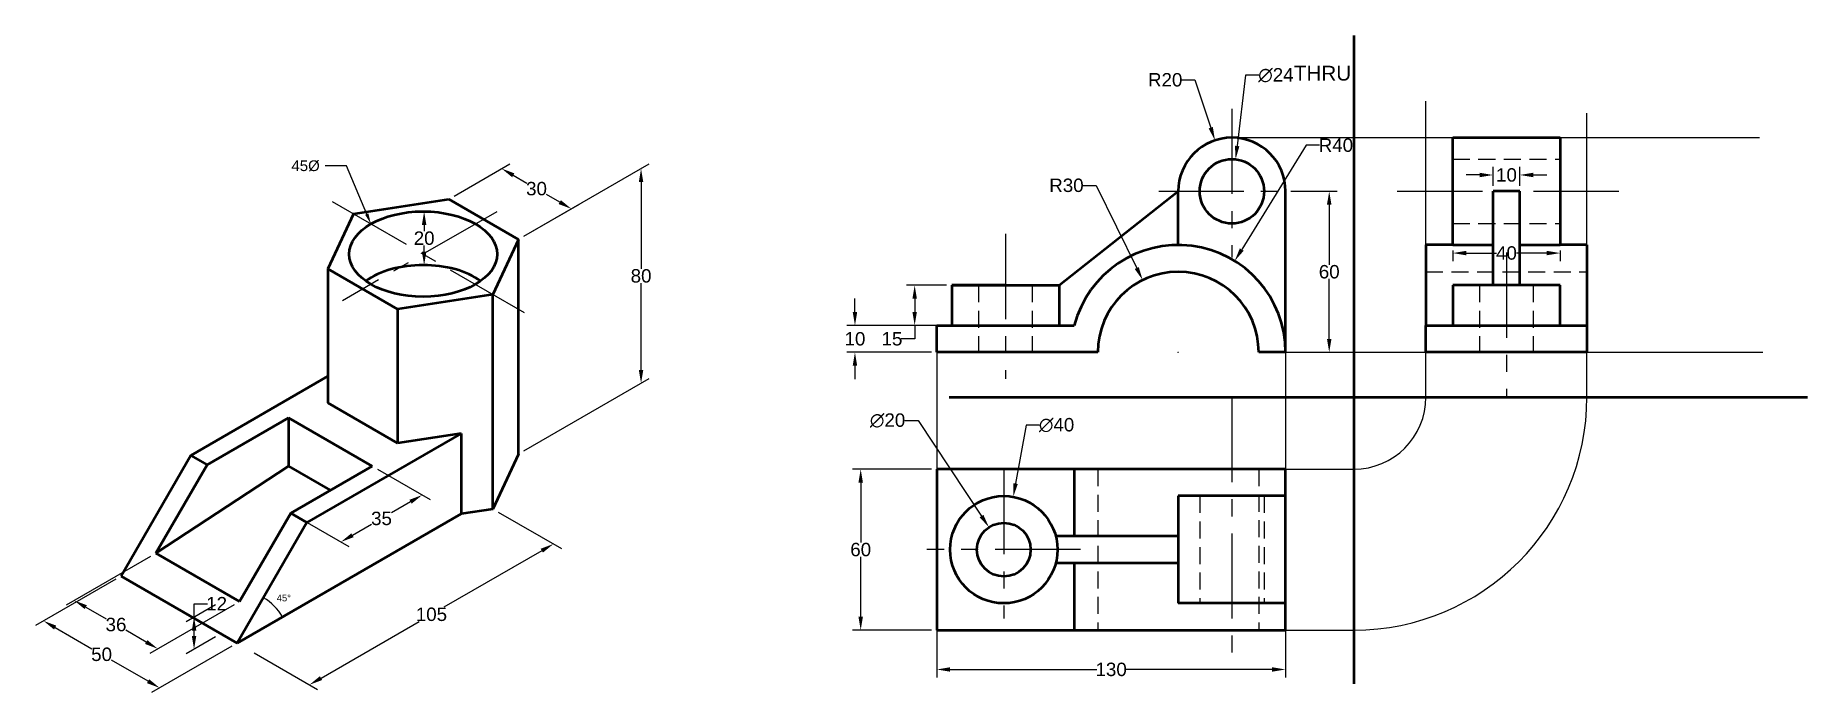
# Model space of a CAD drawing. Header units: millimetres. Extents: x 99 to 760, y 217 to 462.
import ezdxf
from ezdxf import colors
from ezdxf.entities.mleader import LeaderData, LeaderLine
from ezdxf.math import Vec2, Vec3

# ---------------------------------------------------------------- set-up
doc = ezdxf.new("R2010")
doc.units = ezdxf.units.MM
doc.linetypes.add('CENTER', pattern=[50.8, 31.75, -6.35, 6.35, -6.35])
doc.linetypes.add('HIDDEN', pattern=[9.525, 6.35, -3.175])
for name, color, linetype in [('CENTRE', 8, 'CENTER'), ('DIM', 12, 'Continuous'), ('HIDDEN', 101, 'HIDDEN'), ('PROJECTIN', 51, 'Continuous')]:
    doc.layers.add(name, color=color, linetype=linetype)
doc.layers.add('OBJECT', color=250, linetype='Continuous', lineweight=50)
doc.styles.get("Standard").update_dxf_attribs({"font": 'arial.ttf'})
doc.dimstyles.new('kunal', dxfattribs={"dimtxt": 5, "dimasz": 5, "dimexe": 3, "dimexo": 2, "dimgap": 0.09, "dimtad": 0, "dimtih": 1, "dimtoh": 1, "dimdec": 0, "dimzin": 0, "dimdsep": 46, "dimtxsty": 'Standard', "dimcen": 0.09, "dimadec": 0, "dimazin": 0, "dimtfac": 1, "dimtdec": 0, "dimtofl": 0, "dimtmove": 0, "dimatfit": 3, "dimfxl": 1, "dimtolj": 1, "dimtzin": 0, "dimarcsym": 0})

# ---------------------------------------------------------------- blocks, each defined once
blk = doc.blocks.new('*D2')
at = {"layer": 'Defpoints', "color": 0, "transparency": 16777216}
for p in [(652.34, 409.59), (642.34, 403.51), (652.34, 403.51)]:
    blk.add_point(p, dxfattribs=at)
at = {"layer": 'DIM', "color": 0, "lineweight": -2, "transparency": 16777216}
for p, q in [((637.34, 409.59), (632.34, 409.59)), ((642.34, 405.51), (642.34, 412.59)), ((652.34, 405.51), (652.34, 412.59)), ((657.34, 409.59), (662.34, 409.59))]:
    blk.add_line(p, q, dxfattribs=at)
at = {"layer": 'DIM', "color": 0, "transparency": 16777216}
for points in [[(637.34, 410.43), (637.34, 408.76), (642.34, 409.59)], [(657.34, 410.43), (657.34, 408.76), (652.34, 409.59)]]:
    blk.add_solid(points, dxfattribs=at)
at = {"layer": 'DIM', "color": 0, "transparency": 16777216, "insert": (647.34, 409.59), "char_height": 5, "attachment_point": 5}
blk.add_mtext('\\A1;10', dxfattribs=at)
blk = doc.blocks.new('*D3')
at = {"layer": 'Defpoints', "color": 0, "transparency": 16777216}
for p in [(565.04, 403.51), (565.04, 343.51), (581.3, 343.51)]:
    blk.add_point(p, dxfattribs=at)
at = {"layer": 'DIM', "color": 0, "lineweight": -2, "transparency": 16777216}
for p, q in [((567.04, 403.51), (584.3, 403.51)), ((581.3, 398.51), (581.3, 376.15)), ((581.3, 348.51), (581.3, 370.87)), ((567.04, 343.51), (584.3, 343.51))]:
    blk.add_line(p, q, dxfattribs=at)
at = {"layer": 'DIM', "color": 0, "transparency": 16777216}
for points in [[(580.46, 398.51), (582.13, 398.51), (581.3, 403.51)], [(580.46, 348.51), (582.13, 348.51), (581.3, 343.51)]]:
    blk.add_solid(points, dxfattribs=at)
at = {"layer": 'DIM', "color": 0, "transparency": 16777216, "insert": (581.3, 373.51), "char_height": 5, "attachment_point": 5}
blk.add_mtext('\\A1;60', dxfattribs=at)
blk = doc.blocks.new('*D4')
at = {"layer": 'Defpoints', "color": 0, "transparency": 16777216}
for p in [(440.67, 368.51), (426.83, 353.51), (440.67, 353.51)]:
    blk.add_point(p, dxfattribs=at)
at = {"layer": 'DIM', "color": 0, "lineweight": -2, "transparency": 16777216}
for p, q in [((438.67, 368.51), (423.83, 368.51)), ((426.83, 363.51), (426.83, 358.51)), ((438.67, 353.51), (423.83, 353.51)), ((426.83, 353.51), (426.83, 348.51)), ((426.83, 348.51), (421.83, 348.51))]:
    blk.add_line(p, q, dxfattribs=at)
at = {"layer": 'DIM', "color": 0, "transparency": 16777216}
for points in [[(426, 363.51), (427.66, 363.51), (426.83, 368.51)], [(426, 358.51), (427.66, 358.51), (426.83, 353.51)]]:
    blk.add_solid(points, dxfattribs=at)
at = {"layer": 'DIM', "color": 0, "transparency": 16777216, "insert": (418.37, 348.51), "char_height": 5, "attachment_point": 5}
blk.add_mtext('\\A1;15', dxfattribs=at)
blk = doc.blocks.new('*D5')
at = {"layer": 'Defpoints', "color": 0, "transparency": 16777216}
for p in [(404.58, 353.51), (435.04, 353.51), (435.04, 343.51)]:
    blk.add_point(p, dxfattribs=at)
at = {"layer": 'DIM', "color": 0, "lineweight": -2, "transparency": 16777216}
for p, q in [((404.58, 358.51), (404.58, 363.51)), ((433.04, 353.51), (401.58, 353.51)), ((433.04, 343.51), (401.58, 343.51)), ((404.58, 338.51), (404.58, 333.51))]:
    blk.add_line(p, q, dxfattribs=at)
at = {"layer": 'DIM', "color": 0, "transparency": 16777216}
for points in [[(403.74, 358.51), (405.41, 358.51), (404.58, 353.51)], [(403.74, 338.51), (405.41, 338.51), (404.58, 343.51)]]:
    blk.add_solid(points, dxfattribs=at)
at = {"layer": 'DIM', "color": 0, "transparency": 16777216, "insert": (404.58, 348.51), "char_height": 5, "attachment_point": 5}
blk.add_mtext('\\A1;10', dxfattribs=at)
blk = doc.blocks.new('*D6')
at = {"layer": 'Defpoints', "color": 0, "transparency": 16777216}
for p in [(435.04, 299.96), (406.72, 239.96), (435.04, 239.96)]:
    blk.add_point(p, dxfattribs=at)
at = {"layer": 'DIM', "color": 0, "lineweight": -2, "transparency": 16777216}
for p, q in [((433.04, 299.96), (403.72, 299.96)), ((406.72, 294.96), (406.72, 272.6)), ((406.72, 244.96), (406.72, 267.31)), ((433.04, 239.96), (403.72, 239.96))]:
    blk.add_line(p, q, dxfattribs=at)
at = {"layer": 'DIM', "color": 0, "transparency": 16777216}
for points in [[(405.88, 294.96), (407.55, 294.96), (406.72, 299.96)], [(405.88, 244.96), (407.55, 244.96), (406.72, 239.96)]]:
    blk.add_solid(points, dxfattribs=at)
at = {"layer": 'DIM', "color": 0, "transparency": 16777216, "insert": (406.72, 269.96), "char_height": 5, "attachment_point": 5}
blk.add_mtext('\\A1;60', dxfattribs=at)
blk = doc.blocks.new('*D7')
at = {"layer": 'Defpoints', "color": 0, "transparency": 16777216}
for p in [(435.04, 239.96), (565.04, 239.96), (435.04, 225.29)]:
    blk.add_point(p, dxfattribs=at)
at = {"layer": 'DIM', "color": 0, "lineweight": -2, "transparency": 16777216}
for p, q in [((435.04, 237.96), (435.04, 222.29)), ((565.04, 237.96), (565.04, 222.29)), ((440.04, 225.29), (494.67, 225.29)), ((560.04, 225.29), (505.41, 225.29))]:
    blk.add_line(p, q, dxfattribs=at)
at = {"layer": 'DIM', "color": 0, "transparency": 16777216}
for points in [[(440.04, 226.12), (440.04, 224.46), (435.04, 225.29)], [(560.04, 226.12), (560.04, 224.46), (565.04, 225.29)]]:
    blk.add_solid(points, dxfattribs=at)
at = {"layer": 'DIM', "color": 0, "transparency": 16777216, "insert": (500.04, 225.29), "char_height": 5, "attachment_point": 5}
blk.add_mtext('\\A1;130', dxfattribs=at)
blk = doc.blocks.new('*D8')
at = {"layer": 'Defpoints', "color": 0, "transparency": 16777216}
for p in [(627.34, 383.51), (667.34, 383.51), (667.34, 380.49)]:
    blk.add_point(p, dxfattribs=at)
at = {"layer": 'DIM', "color": 0, "lineweight": -2, "transparency": 16777216}
for p, q in [((627.34, 381.51), (627.34, 377.49)), ((632.34, 380.49), (643.58, 380.49)), ((662.34, 380.49), (651.1, 380.49)), ((667.34, 381.51), (667.34, 377.49))]:
    blk.add_line(p, q, dxfattribs=at)
at = {"layer": 'DIM', "color": 0, "transparency": 16777216}
for points in [[(632.34, 381.32), (632.34, 379.66), (627.34, 380.49)], [(662.34, 381.32), (662.34, 379.66), (667.34, 380.49)]]:
    blk.add_solid(points, dxfattribs=at)
at = {"layer": 'DIM', "color": 0, "transparency": 16777216, "insert": (647.34, 380.49), "char_height": 5, "attachment_point": 5}
blk.add_mtext('\\A1;40', dxfattribs=at)
blk = doc.blocks.new('*D9')
at = {"layer": 'Defpoints', "color": 0, "transparency": 16777216}
for p in [(546.07, 377.54), (525.04, 343.51)]:
    blk.add_point(p, dxfattribs=at)
at = {"layer": 'DIM', "color": 0, "lineweight": -2, "transparency": 16777216}
for p, q in [((572.74, 420.68), (548.7, 381.79)), ((577.74, 420.68), (572.74, 420.68)), ((524.95, 343.51), (525.13, 343.51)), ((525.04, 343.42), (525.04, 343.6))]:
    blk.add_line(p, q, dxfattribs=at)
at = {"layer": 'DIM', "color": 0, "transparency": 16777216}
blk.add_solid([(547.99, 382.23), (549.41, 381.35), (546.07, 377.54)], dxfattribs=at)
at = {"layer": 'DIM', "color": 0, "transparency": 16777216, "insert": (583.79, 420.68), "char_height": 5, "attachment_point": 5}
blk.add_mtext('\\A1;R40', dxfattribs=at)
blk = doc.blocks.new('*D10')
at = {"layer": 'Defpoints', "color": 0, "transparency": 16777216}
for p in [(511.79, 370.43), (525.04, 343.51)]:
    blk.add_point(p, dxfattribs=at)
at = {"layer": 'DIM', "color": 0, "lineweight": -2, "transparency": 16777216}
for p, q in [((489.43, 405.72), (494.43, 405.72)), ((494.43, 405.72), (509.59, 374.92)), ((524.95, 343.51), (525.13, 343.51)), ((525.04, 343.42), (525.04, 343.6))]:
    blk.add_line(p, q, dxfattribs=at)
at = {"layer": 'DIM', "color": 0, "transparency": 16777216}
blk.add_solid([(510.33, 375.28), (508.84, 374.55), (511.79, 370.43)], dxfattribs=at)
at = {"layer": 'DIM', "color": 0, "transparency": 16777216, "insert": (483.38, 405.72), "char_height": 5, "attachment_point": 5}
blk.add_mtext('\\A1;R30', dxfattribs=at)
blk = doc.blocks.new('*D11')
at = {"layer": 'Defpoints', "color": 0, "transparency": 16777216}
for p in [(546.42, 415.43), (543.65, 391.59)]:
    blk.add_point(p, dxfattribs=at)
at = {"layer": 'DIM', "color": 0, "lineweight": -2, "transparency": 16777216}
for p, q in [((550.06, 446.76), (547, 420.4)), ((555.06, 446.76), (550.06, 446.76)), ((544.95, 403.51), (545.13, 403.51)), ((545.04, 403.42), (545.04, 403.6))]:
    blk.add_line(p, q, dxfattribs=at)
at = {"layer": 'DIM', "color": 0, "transparency": 16777216}
blk.add_solid([(546.17, 420.49), (547.83, 420.3), (546.42, 415.43)], dxfattribs=at)
at = {"layer": 'DIM', "color": 0, "transparency": 16777216, "insert": (561.44, 446.76), "char_height": 5, "attachment_point": 5}
blk.add_mtext('\\A1;∅24', dxfattribs=at)
blk = doc.blocks.new('*D12')
at = {"layer": 'Defpoints', "color": 0, "transparency": 16777216}
for p in [(538.73, 422.49), (545.04, 403.51)]:
    blk.add_point(p, dxfattribs=at)
at = {"layer": 'DIM', "color": 0, "lineweight": -2, "transparency": 16777216}
for p, q in [((526.23, 445.05), (531.23, 445.05)), ((531.23, 445.05), (537.15, 427.23)), ((544.95, 403.51), (545.13, 403.51)), ((545.04, 403.42), (545.04, 403.6))]:
    blk.add_line(p, q, dxfattribs=at)
at = {"layer": 'DIM', "color": 0, "transparency": 16777216}
blk.add_solid([(537.94, 427.5), (536.36, 426.97), (538.73, 422.49)], dxfattribs=at)
at = {"layer": 'DIM', "color": 0, "transparency": 16777216, "insert": (520.18, 445.05), "char_height": 5, "attachment_point": 5}
blk.add_mtext('\\A1;R20', dxfattribs=at)
blk = doc.blocks.new('*D13')
at = {"layer": 'Defpoints', "color": 0, "transparency": 16777216}
for p in [(454.51, 278.29), (465.57, 261.63)]:
    blk.add_point(p, dxfattribs=at)
at = {"layer": 'DIM', "color": 0, "lineweight": -2, "transparency": 16777216}
for p, q in [((423.11, 318.07), (428.11, 318.07)), ((428.11, 318.07), (451.74, 282.46)), ((459.95, 269.96), (460.13, 269.96)), ((460.04, 269.87), (460.04, 270.05))]:
    blk.add_line(p, q, dxfattribs=at)
at = {"layer": 'DIM', "color": 0, "transparency": 16777216}
blk.add_solid([(452.44, 282.92), (451.05, 281.99), (454.51, 278.29)], dxfattribs=at)
at = {"layer": 'DIM', "color": 0, "transparency": 16777216, "insert": (416.73, 318.07), "char_height": 5, "attachment_point": 5}
blk.add_mtext('\\A1;∅20', dxfattribs=at)
blk = doc.blocks.new('*D14')
at = {"layer": 'Defpoints', "color": 0, "transparency": 16777216}
for p in [(463.56, 289.65), (456.52, 250.27)]:
    blk.add_point(p, dxfattribs=at)
at = {"layer": 'DIM', "color": 0, "lineweight": -2, "transparency": 16777216}
for p, q in [((468.33, 316.36), (464.44, 294.57)), ((473.33, 316.36), (468.33, 316.36)), ((459.95, 269.96), (460.13, 269.96)), ((460.04, 269.87), (460.04, 270.05))]:
    blk.add_line(p, q, dxfattribs=at)
at = {"layer": 'DIM', "color": 0, "transparency": 16777216}
blk.add_solid([(463.62, 294.71), (465.26, 294.42), (463.56, 289.65)], dxfattribs=at)
at = {"layer": 'DIM', "color": 0, "transparency": 16777216, "insert": (479.71, 316.36), "char_height": 5, "attachment_point": 5}
blk.add_mtext('\\A1;∅40', dxfattribs=at)
blk = doc.blocks.new('*D15')
at = {"layer": 'Defpoints', "color": 0, "transparency": 16777216}
for p in [(253.19, 400.59), (298.91, 396.98), (279.18, 385.59)]:
    blk.add_point(p, dxfattribs=at)
at = {"layer": 'DIM', "color": 0, "lineweight": -2, "transparency": 16777216}
for p, q in [((255.19, 401.74), (275.93, 413.71)), ((277.26, 409.48), (282.26, 406.59)), ((281.18, 386.74), (301.91, 398.71)), ((294.58, 399.48), (289.58, 402.37))]:
    blk.add_line(p, q, dxfattribs=at)
at = {"layer": 'DIM', "color": 0, "transparency": 16777216}
for points in [[(277.68, 410.2), (276.84, 408.76), (272.93, 411.98)], [(295, 400.2), (294.16, 398.76), (298.91, 396.98)]]:
    blk.add_solid(points, dxfattribs=at)
at = {"layer": 'DIM', "color": 0, "transparency": 16777216, "insert": (285.92, 404.48), "char_height": 5, "attachment_point": 5}
blk.add_mtext('\\A1;30', dxfattribs=at)
blk = doc.blocks.new('*D16')
at = {"layer": 'Defpoints', "color": 0, "transparency": 16777216}
for p in [(279.18, 385.59), (324.88, 331.97), (279.18, 305.59)]:
    blk.add_point(p, dxfattribs=at)
at = {"layer": 'DIM', "color": 0, "lineweight": -2, "transparency": 16777216}
for p, q in [((281.18, 386.74), (327.88, 413.7)), ((324.88, 406.97), (324.88, 374.61)), ((324.88, 336.97), (324.88, 369.33)), ((281.18, 306.74), (327.88, 333.7))]:
    blk.add_line(p, q, dxfattribs=at)
at = {"layer": 'DIM', "color": 0, "transparency": 16777216}
for points in [[(324.04, 406.97), (325.71, 406.97), (324.88, 411.97)], [(324.04, 336.97), (325.71, 336.97), (324.88, 331.97)]]:
    blk.add_solid(points, dxfattribs=at)
at = {"layer": 'DIM', "color": 0, "transparency": 16777216, "insert": (324.88, 371.97), "char_height": 5, "attachment_point": 5}
blk.add_mtext('\\A1;80', dxfattribs=at)
blk = doc.blocks.new('*D17')
at = {"layer": 'Defpoints', "color": 0, "transparency": 16777216}
for p in [(144.09, 268.6), (175.27, 250.6), (144.81, 233.01)]:
    blk.add_point(p, dxfattribs=at)
at = {"layer": 'DIM', "color": 0, "lineweight": -2, "transparency": 16777216}
for p, q in [((142.09, 267.44), (110.63, 249.28)), ((117.96, 248.51), (125.55, 244.13)), ((173.27, 249.44), (141.81, 231.28)), ((140.48, 235.51), (132.88, 239.89))]:
    blk.add_line(p, q, dxfattribs=at)
at = {"layer": 'DIM', "color": 0, "transparency": 16777216}
for points in [[(118.38, 249.23), (117.54, 247.79), (113.63, 251.01)], [(140.89, 236.23), (140.06, 234.79), (144.81, 233.01)]]:
    blk.add_solid(points, dxfattribs=at)
at = {"layer": 'DIM', "color": 0, "transparency": 16777216, "insert": (129.22, 242.01), "char_height": 5, "attachment_point": 5}
blk.add_mtext('\\A1;36', dxfattribs=at)
blk = doc.blocks.new('*D18')
at = {"layer": 'Defpoints', "color": 0, "transparency": 16777216}
for p in [(131.1, 260.1), (174.4, 235.1), (145.51, 218.41)]:
    blk.add_point(p, dxfattribs=at)
at = {"layer": 'DIM', "color": 0, "lineweight": -2, "transparency": 16777216}
for p, q in [((129.1, 258.94), (99.21, 241.68)), ((106.54, 240.91), (120.19, 233.03)), ((172.4, 233.94), (142.51, 216.68)), ((141.18, 220.91), (127.52, 228.8))]:
    blk.add_line(p, q, dxfattribs=at)
at = {"layer": 'DIM', "color": 0, "transparency": 16777216}
for points in [[(106.95, 241.64), (106.12, 240.19), (102.21, 243.41)], [(141.59, 221.64), (140.76, 220.19), (145.51, 218.41)]]:
    blk.add_solid(points, dxfattribs=at)
at = {"layer": 'DIM', "color": 0, "transparency": 16777216, "insert": (123.86, 230.91), "char_height": 5, "attachment_point": 5}
blk.add_mtext('\\A1;50', dxfattribs=at)
blk = doc.blocks.new('*D19')
at = {"layer": 'Defpoints', "color": 0, "transparency": 16777216}
for p in [(224.63, 301.1), (194.32, 283.6), (213.01, 272.81)]:
    blk.add_point(p, dxfattribs=at)
at = {"layer": 'DIM', "color": 0, "lineweight": -2, "transparency": 16777216}
for p, q in [((226.63, 299.94), (246.32, 288.58)), ((238.99, 287.81), (231.85, 283.69)), ((196.32, 282.44), (216.01, 271.08)), ((217.34, 275.31), (224.47, 279.43))]:
    blk.add_line(p, q, dxfattribs=at)
at = {"layer": 'DIM', "color": 0, "transparency": 16777216}
for points in [[(238.57, 288.53), (239.4, 287.09), (243.32, 290.31)], [(216.92, 276.03), (217.75, 274.59), (213.01, 272.81)]]:
    blk.add_solid(points, dxfattribs=at)
at = {"layer": 'DIM', "color": 0, "transparency": 16777216, "insert": (228.16, 281.56), "char_height": 5, "attachment_point": 5}
blk.add_mtext('\\A1;35', dxfattribs=at)
blk = doc.blocks.new('*D20')
at = {"layer": 'Defpoints', "color": 0, "transparency": 16777216}
for p in [(243.69, 396.01), (244.05, 396.01), (243.69, 376.01)]:
    blk.add_point(p, dxfattribs=at)
at = {"layer": 'DIM', "color": 0, "lineweight": -2, "transparency": 16777216}
for p, q in [((244.05, 391.01), (244.05, 388.65)), ((245.69, 396.01), (247.05, 396.01)), ((244.05, 381.01), (244.05, 383.36)), ((245.69, 376.01), (247.05, 376.01))]:
    blk.add_line(p, q, dxfattribs=at)
at = {"layer": 'DIM', "color": 0, "transparency": 16777216}
for points in [[(243.21, 391.01), (244.88, 391.01), (244.05, 396.01)], [(243.21, 381.01), (244.88, 381.01), (244.05, 376.01)]]:
    blk.add_solid(points, dxfattribs=at)
at = {"layer": 'DIM', "color": 0, "transparency": 16777216, "insert": (244.05, 386.01), "char_height": 5, "attachment_point": 5}
blk.add_mtext('\\A1;20', dxfattribs=at)
blk = doc.blocks.new('*D21')
at = {"layer": 'Defpoints', "color": 0, "transparency": 16777216}
for p in [(269.67, 285.1), (178.73, 232.6), (201.3, 219.57)]:
    blk.add_point(p, dxfattribs=at)
at = {"layer": 'DIM', "color": 0, "lineweight": -2, "transparency": 16777216}
for p, q in [((271.67, 283.94), (295.23, 270.34)), ((287.9, 269.57), (251.34, 248.46)), ((205.63, 222.07), (242.18, 243.18)), ((180.73, 231.44), (204.3, 217.84))]:
    blk.add_line(p, q, dxfattribs=at)
at = {"layer": 'DIM', "color": 0, "transparency": 16777216}
for points in [[(287.48, 270.29), (288.31, 268.85), (292.23, 272.07)], [(205.21, 222.79), (206.04, 221.35), (201.3, 219.57)]]:
    blk.add_solid(points, dxfattribs=at)
at = {"layer": 'DIM', "color": 0, "transparency": 16777216, "insert": (246.76, 245.82), "char_height": 5, "attachment_point": 5}
blk.add_mtext('\\A1;105', dxfattribs=at)
blk = doc.blocks.new('*D22')
at = {"layer": 'Defpoints', "color": 0, "transparency": 16777216}
for p in [(158.31, 244.8), (168.34, 250.6), (168.34, 238.6)]:
    blk.add_point(p, dxfattribs=at)
at = {"layer": 'DIM', "color": 0, "lineweight": -2, "transparency": 16777216}
for p, q in [((166.34, 249.44), (155.31, 243.07)), ((158.31, 244.8), (158.31, 249.8)), ((158.31, 249.8), (163.31, 249.8)), ((158.31, 237.8), (158.31, 239.8)), ((166.34, 237.44), (155.31, 231.07))]:
    blk.add_line(p, q, dxfattribs=at)
at = {"layer": 'DIM', "color": 0, "transparency": 16777216}
for points in [[(157.48, 239.8), (159.14, 239.8), (158.31, 244.8)], [(157.48, 237.8), (159.14, 237.8), (158.31, 232.8)]]:
    blk.add_solid(points, dxfattribs=at)
at = {"layer": 'DIM', "color": 0, "transparency": 16777216, "insert": (166.72, 249.8), "char_height": 5, "attachment_point": 5}
blk.add_mtext('\\A1;12', dxfattribs=at)

msp = doc.modelspace()

# ---------------------------------------------------------------- linework, layer by layer
at = {"layer": 'CENTRE'}
for p, q in [((545.04, 434.26), (545.04, 378.78)), ((517.76, 403.51), (577.62, 403.51)), ((606.64, 403.51), (692.48, 403.51)), ((209.8, 399.66), (283.69, 357)), ((271.09, 395.92), (213.58, 362.72)), ((460.67, 387.6), (460.67, 333.56)), ((647.34, 380.7), (647.34, 326.81)), ((545.04, 326.81), (545.04, 230.84)), ((460.04, 299.96), (460.04, 244.27)), ((488.62, 269.96), (431.33, 269.96))]:
    msp.add_line(p, q, dxfattribs=at)
at = {"layer": 'DIM'}
msp.add_arc((174.4, 235.1), 19.52, 30, 60, dxfattribs=at)
at = {"layer": 'HIDDEN'}
for p, q in [((627.34, 415.51), (667.34, 415.51)), ((627.34, 391.51), (667.34, 391.51)), ((617.34, 373.51), (677.34, 373.51)), ((450.67, 368.51), (450.67, 343.51)), ((470.67, 368.51), (470.67, 343.51)), ((637.34, 368.51), (637.34, 343.51)), ((657.34, 368.51), (657.34, 343.51)), ((495.04, 299.96), (495.04, 239.96)), ((555.04, 299.96), (555.04, 239.96)), ((533.04, 289.96), (533.04, 249.96)), ((557.04, 289.96), (557.04, 249.96))]:
    msp.add_line(p, q, dxfattribs=at)
at = {"layer": 'OBJECT'}
for p, q in [((590.49, 461.61), (590.49, 219.88)), ((627.34, 383.51), (627.34, 423.51)), ((627.34, 423.51), (667.34, 423.51)), ((667.34, 423.51), (667.34, 383.51)), ((480.67, 368.51), (525.04, 403.51)), ((525.04, 383.51), (525.04, 403.51)), ((565.04, 343.51), (565.04, 403.51)), ((642.34, 368.51), (642.34, 403.51)), ((652.34, 403.51), (642.34, 403.51)), ((652.34, 368.51), (652.34, 403.51)), ((217.7, 395.1), (253.19, 400.59)), ((253.19, 400.59), (279.18, 385.59)), ((217.7, 395.1), (208.19, 374.61)), ((279.18, 385.59), (269.67, 365.1)), ((279.18, 305.59), (279.18, 385.59)), ((617.34, 383.51), (617.34, 353.51)), ((627.34, 383.51), (617.34, 383.51)), ((627.34, 383.51), (642.34, 383.51)), ((652.34, 383.51), (667.34, 383.51)), ((677.34, 383.51), (667.34, 383.51)), ((677.34, 383.51), (677.34, 353.51)), ((208.19, 374.61), (234.18, 359.61)), ((208.19, 374.61), (208.19, 324.61)), ((269.67, 365.1), (234.18, 359.61)), ((269.67, 285.1), (269.67, 365.1)), ((460.67, 368.51), (440.67, 368.51)), ((440.67, 368.51), (480.67, 368.51)), ((440.67, 368.51), (440.67, 353.51)), ((480.67, 368.51), (480.67, 353.51)), ((667.34, 368.51), (627.34, 368.51)), ((627.34, 368.51), (627.34, 353.51)), ((667.34, 353.51), (667.34, 368.51)), ((234.18, 359.61), (234.18, 309.61)), ((435.04, 343.51), (435.04, 353.51)), ((435.04, 353.51), (486.31, 353.51)), ((617.34, 343.51), (617.34, 353.51)), ((617.34, 353.51), (677.34, 353.51)), ((677.34, 353.51), (677.34, 343.51)), ((445.04, 343.51), (435.04, 343.51)), ((495.04, 343.51), (445.04, 343.51)), ((565.04, 343.51), (555.04, 343.51)), ((677.34, 343.51), (617.34, 343.51)), ((208.19, 334.61), (157.08, 305.1)), ((208.19, 324.61), (234.18, 309.61)), ((439.64, 326.81), (759.54, 326.81)), ((163.14, 301.6), (193.46, 319.1)), ((193.46, 319.1), (224.63, 301.1)), ((193.46, 319.1), (193.46, 301.1)), ((257.84, 313.27), (200.38, 280.1)), ((257.84, 313.27), (234.18, 309.61)), ((257.84, 313.27), (257.84, 283.27)), ((157.08, 305.1), (131.1, 260.1)), ((157.08, 305.1), (163.14, 301.6)), ((279.18, 305.59), (269.67, 285.1)), ((144.09, 268.6), (163.14, 301.6)), ((193.46, 301.1), (144.09, 268.6)), ((193.46, 301.1), (209.04, 292.1)), ((224.63, 301.1), (194.32, 283.6)), ((565.04, 299.96), (435.04, 299.96)), ((435.04, 299.96), (435.04, 239.96)), ((486.31, 299.96), (486.31, 274.96)), ((565.04, 239.96), (565.04, 299.96)), ((269.67, 285.1), (257.84, 283.27)), ((525.04, 289.96), (525.04, 249.96)), ((565.04, 289.96), (525.04, 289.96)), ((257.84, 283.27), (174.4, 235.1)), ((200.38, 280.1), (174.4, 235.1)), ((178.73, 256.6), (194.32, 283.6)), ((194.32, 283.6), (200.38, 280.1)), ((525.04, 274.96), (479.4, 274.96)), ((175.27, 250.6), (144.09, 268.6)), ((525.04, 264.96), (479.4, 264.96)), ((486.31, 264.96), (486.31, 239.96)), ((131.1, 260.1), (174.4, 235.1)), ((175.27, 250.6), (178.73, 256.6)), ((565.04, 249.96), (525.04, 249.96)), ((435.04, 239.96), (565.04, 239.96))]:
    msp.add_line(p, q, dxfattribs=at)
for centre, radius in [((545.04, 403.51), 12), ((460.04, 269.96), 20), ((460.04, 269.96), 10)]:
    msp.add_circle(centre, radius, dxfattribs=at)
for centre, radius, end in [((545.04, 403.51), 20, 180), ((525.04, 343.51), 40, 165.52249), ((525.04, 343.51), 30, 180)]:
    msp.add_arc(centre, radius, 0, end, dxfattribs=at)
msp.add_ellipse((243.69, 380.1), major_axis=(-27.56, 0), ratio=0.57735, dxfattribs=at)
msp.add_ellipse((243.69, 360.1), major_axis=(-27.56, 0), ratio=0.57735, start_param=10.104452, end_param=11.886697, dxfattribs=at)
at = {"layer": 'PROJECTIN'}
for p, q in [((617.34, 326.81), (617.34, 437.12)), ((677.34, 326.81), (677.34, 432.64)), ((545.04, 423.51), (741.62, 423.51)), ((435.04, 343.51), (435.04, 230.57)), ((565.04, 343.51), (565.04, 230.94)), ((565.04, 343.51), (742.86, 343.51)), ((565.04, 299.96), (590.49, 299.96)), ((565.04, 239.96), (590.49, 239.96))]:
    msp.add_line(p, q, dxfattribs=at)
for radius in [26.85, 86.85]:
    msp.add_arc((590.49, 326.81), radius, 270, 0, dxfattribs=at)

# ---------------------------------------------------------------- texts
at = {"layer": 'DIM', "attachment_point": 1}
for s, width, gutter_width, insert, char_height in [('THRU', 54.8808, 27.5, (568.14, 450.29), 5.499), ('45%%D', 3.9836, 12.5, (189.12, 253.17), 2.5)]:
    msp.add_mtext_dynamic_manual_height_columns(s, width=width, gutter_width=gutter_width, heights=[0], dxfattribs=dict(at, insert=insert, char_height=char_height))

# ---------------------------------------------------------------- dimensions: what is measured, and where the dimension line sits
at = {"layer": 'DIM'}
for p1, p2, picture, middle in [((543.65, 391.59), (546.42, 415.43), '*D11', (561.44, 446.76)), ((465.57, 261.63), (454.51, 278.29), '*D13', (416.73, 318.07)), ((456.52, 250.27), (463.56, 289.65), '*D14', (479.71, 316.36))]:
    dim = msp.add_diameter_dim_2p(p1=p1, p2=p2, dimstyle='kunal', dxfattribs=at)
    dim.commit()
    dim.dimension.update_dxf_attribs({"geometry": picture, "text_midpoint": middle, "dimtype": 163})
for center, mpoint, picture, middle in [((545.04, 403.51), (538.73, 422.49), '*D12', (520.18, 445.05)), ((525.04, 343.51), (546.07, 377.54), '*D9', (583.79, 420.68)), ((525.04, 343.51), (511.79, 370.43), '*D10', (483.38, 405.72))]:
    dim = msp.add_radius_dim(center=center, mpoint=mpoint, dimstyle='kunal', dxfattribs=at)
    dim.commit()
    dim.dimension.update_dxf_attribs({"geometry": picture, "text_midpoint": middle, "dimtype": 164})
for p1, p2, distance, picture, middle in [((253.19, 400.59), (279.18, 385.59), 19.73, '*D15', (285.92, 404.48)), ((279.18, 385.59), (279.18, 305.59), 45.7, '*D16', (324.88, 371.97)), ((243.69, 376.01), (243.69, 396.01), -0.36, '*D20', (244.05, 386.01)), ((224.63, 301.1), (194.32, 283.6), 18.68, '*D19', (228.16, 281.56)), ((269.67, 285.1), (178.73, 232.6), 22.56, '*D21', (246.76, 245.82)), ((144.09, 268.6), (175.27, 250.6), -30.46, '*D17', (129.22, 242.01)), ((131.1, 260.1), (174.4, 235.1), -28.9, '*D18', (123.86, 230.91)), ((168.34, 238.6), (168.34, 250.6), 10.03, '*D22', (166.72, 249.8))]:
    dim = msp.add_aligned_dim(p1=p1, p2=p2, distance=distance, dimstyle='kunal', dxfattribs=at)
    dim.commit()
    dim.dimension.update_dxf_attribs({"geometry": picture, "text_midpoint": middle})
for base, p1, p2, picture, middle in [((652.34, 409.59), (642.34, 403.51), (652.34, 403.51), '*D2', (647.34, 409.59)), ((667.34, 380.49), (627.34, 383.51), (667.34, 383.51), '*D8', (647.34, 380.49)), ((435.04, 225.29), (565.04, 239.96), (435.04, 239.96), '*D7', (500.04, 225.29))]:
    dim = msp.add_linear_dim(base=base, p1=p1, p2=p2, dimstyle='kunal', dxfattribs=at)
    dim.commit()
    dim.dimension.update_dxf_attribs({"geometry": picture, "text_midpoint": middle})
for base, p1, p2, picture, middle in [((581.3, 343.51), (565.04, 403.51), (565.04, 343.51), '*D3', (581.3, 373.51)), ((404.58, 353.51), (435.04, 343.51), (435.04, 353.51), '*D5', (404.58, 348.51)), ((426.83, 353.51), (440.67, 368.51), (440.67, 353.51), '*D4', (418.37, 348.51)), ((406.72, 239.96), (435.04, 299.96), (435.04, 239.96), '*D6', (406.72, 269.96))]:
    dim = msp.add_linear_dim(base=base, p1=p1, p2=p2, angle=90, dimstyle='kunal', dxfattribs=at)
    dim.commit()
    dim.dimension.update_dxf_attribs({"geometry": picture, "text_midpoint": middle})

# ---------------------------------------------------------------- leaders
ml = msp.add_multileader_mtext('Standard', dxfattribs=at)
ml.set_content('45%%C', color=256)
ml.set_leader_properties()
ml.build(insert=Vec2(0, 0))
ctx = ml.context
ctx.base_point, ctx.plane_origin = Vec3(192.87, 412.97), Vec3(224.2, 391.35)
ctx.text_align_type = 2
notes = []
notes.append((ctx, [(0, (1, 1, 0), (215.15, 412.97), (-1, 0), 8, [(0, [(224.2, 391.35)], 0, [])])]))
ctx.mtext.insert, ctx.mtext.alignment, ctx.mtext.flow_direction = Vec3(205.15, 415.05), 3, 5
for ctx, leaders in notes:
    for number, flags, end, landing, length, lines in leaders:
        leader = LeaderData()
        leader.index, (leader.has_last_leader_line, leader.has_dogleg_vector, leader.attachment_direction) = number, flags
        leader.last_leader_point, leader.dogleg_vector, leader.dogleg_length = Vec3(end), Vec3(landing), length
        for number, points, colour, breaks in lines:
            line = LeaderLine()
            line.index, line.vertices, line.color, line.breaks = number, Vec3.list(points), colors.encode_raw_color(colour), breaks
            leader.lines.append(line)
        ctx.leaders.append(leader)

doc.saveas('drawing.dxf')
